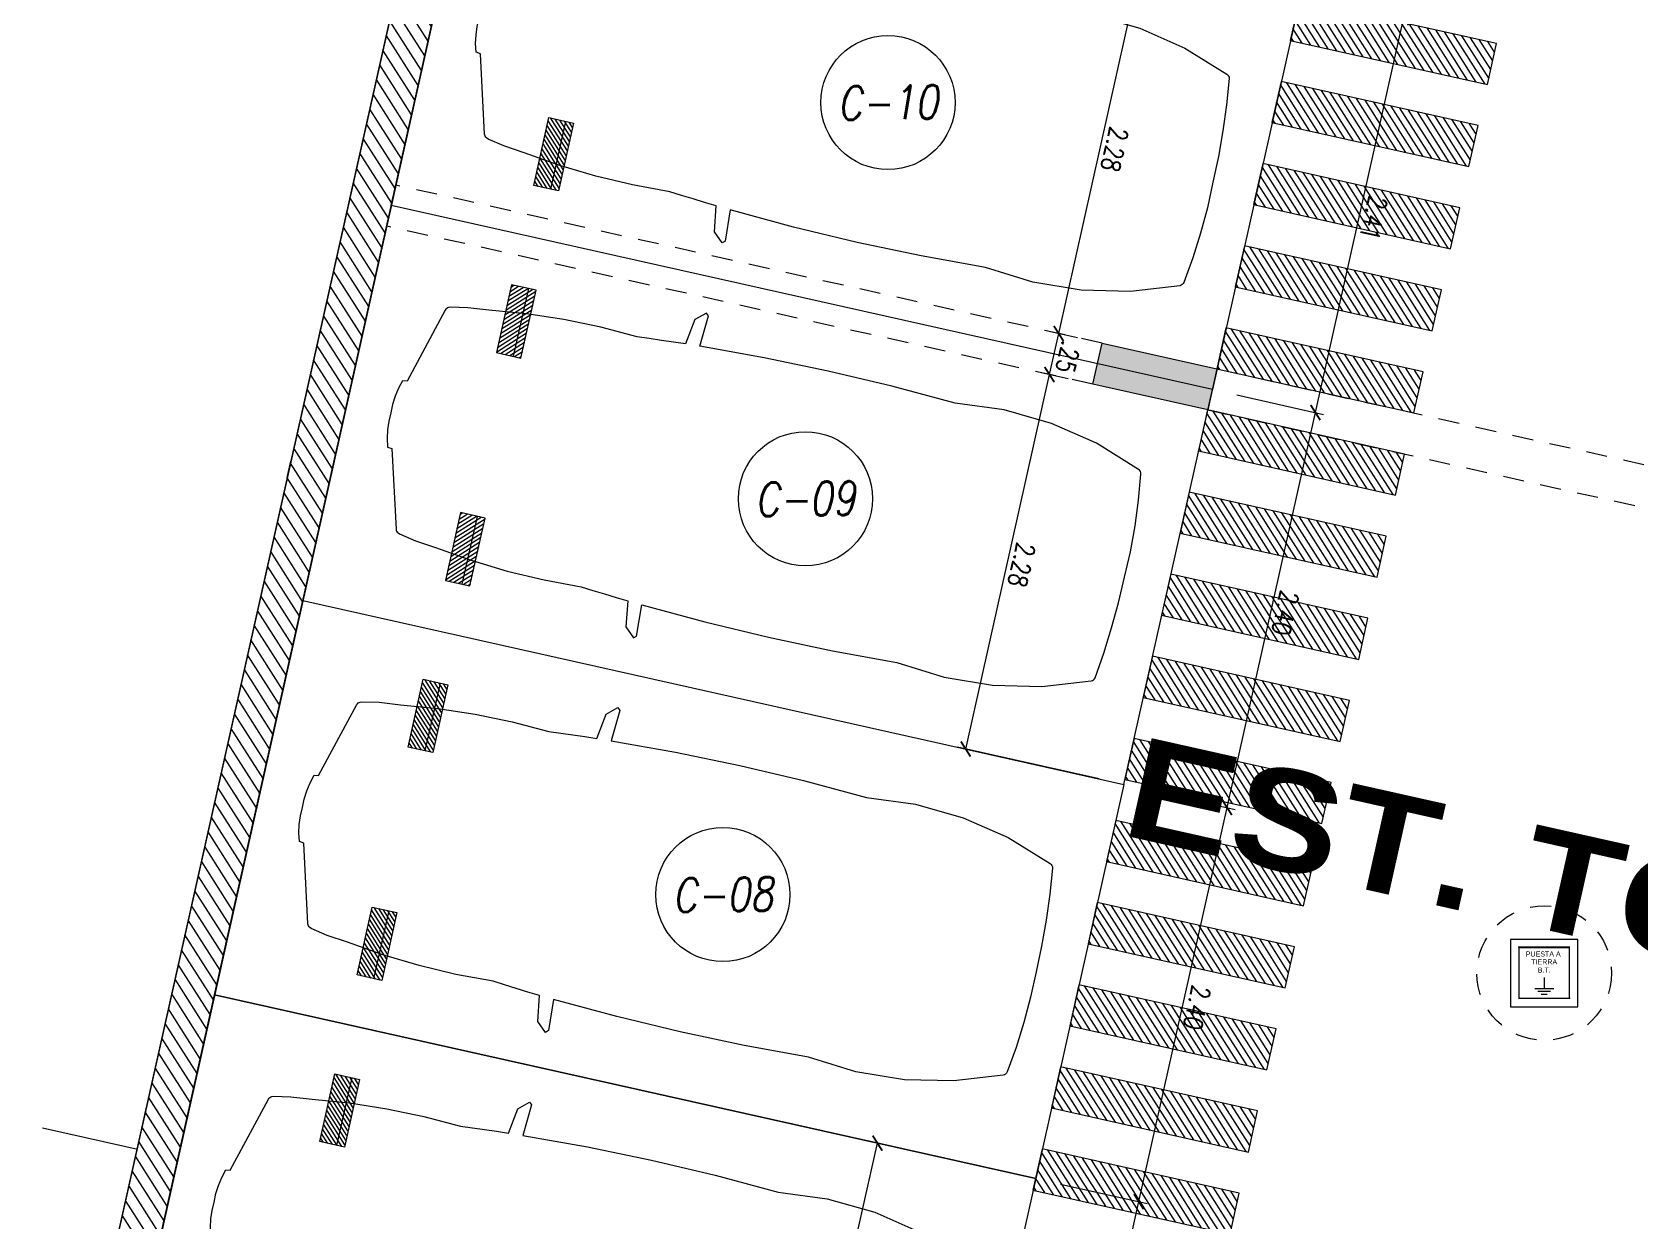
# Model space of a CAD drawing. Header units: millimetres. Extents: x 2471 to 2909, y 1327 to 1568.
# Drawn here: x 2585.15 to 2594.7, y 1418.91 to 1425.98 of the extents above; entities that cross this region are included whole.
import ezdxf
from ezdxf.enums import TextEntityAlignment as Align
from ezdxf.xclip import XClip

# ---------------------------------------------------------------- set-up
doc = ezdxf.new("R2010")
doc.units = ezdxf.units.MM
doc.header["$XCLIPFRAME"] = 2
doc.set_wipeout_variables(frame=1)
for name, pattern in [('ACAD_ISO07W100', [3, 0, -3]), ('HIDDEN', [0.375, 0.25, -0.125]), ('HIDDEN2', [0.1875, 0.125, -0.0625]), ('PHANTOM', [2.5, 1.25, -0.25, 0.25, -0.25, 0.25, -0.25])]:
    doc.linetypes.add(name, pattern=pattern)
doc.layers.get('0').update_dxf_attribs({"color": 251, "lineweight": 9})
doc.layers.get('DEFPOINTS').update_dxf_attribs({"color": 251, "lineweight": 9})
for name, color, linetype, lineweight in [('000 SOS 911 TEXTOS ACI', 7, 'Continuous', 9), ('000 SOS 911 TUBERIA ACI', 3, 'Continuous', 9), ('A-EJES', 251, 'PHANTOM', 13), ('A-EST PLACAS', 251, 'Continuous', 13), ('A-ESTRUCTURA-HATCH', 251, 'Continuous', 13), ('A-ESTRUCTURA-MUROS', 251, 'Continuous', 13), ('A-ESTRUCTURA-VIGAS', 251, 'HIDDEN2', 13), ('A-MOBILIARIO', 251, 'Continuous', 13), ('A-MUROS', 251, 'Continuous', 13), ('A_30_TableroElect', 251, 'Continuous', 13), ('A_50_TextoIndicaciones', 251, 'Continuous', 13), ('A_50_TextoSubtitulos', 251, 'Continuous', 13), ('A_50_TextoTitulos', 251, 'Continuous', 13), ('CIRCULACION PEATONAL', 251, 'Continuous', 13), ('Cotas', 251, 'Continuous', 13)]:
    doc.layers.add(name, color=color, linetype=linetype, lineweight=lineweight)
doc.styles.add('ARIAL', font='arial.ttf')
doc.styles.add('R140-200', font='ariblk.ttf', dxfattribs={"height": 0.5})
doc.styles.add('R80-200', font='romans.shx', dxfattribs={"width": 0.8, "oblique": 10, "height": 0.2})
doc.styles.add('ROMANS', font='romans.shx', dxfattribs={"width": 0.8})
doc.dimstyles.new('COTA-75-I', dxfattribs={"dimtxt": 0.11, "dimasz": 0.075, "dimexe": 0.05, "dimexo": 0.15, "dimgap": 0.03, "dimtad": 1, "dimzin": 4, "dimdsep": 46, "dimtxsty": 'ROMANS', "dimblk": 'ARCHTICK', "dimcen": 0.09, "dimclrd": 7, "dimclre": 7, "dimclrt": 2, "dimadec": 0, "dimazin": 0, "dimtfac": 1.2, "dimtix": 1, "dimtmove": 2, "dimatfit": 3, "dimfxl": 0.05, "dimtolj": 1, "dimtzin": 4, "dimarcsym": 0})
pattern_1 = [(135, (197.28794, 7.665617), (-0.0141421356, -0.0141421356), [])]
pattern_2 = [(135, (197.29044, 7.665617), (-0.0141421356, -0.0141421356), [])]

# ---------------------------------------------------------------- blocks, each defined once
blk = doc.blocks.new('A$C64a6e5d1')
at = {"layer": 'A-EJES', "ltscale": 0.5}
for p, q in [((11.6418, 49.2201, 0), (5.0309, 19.6867)), ((45.3179, 33.4841), (5.0151, 42.5055, 0))]:
    blk.add_line(p, q, dxfattribs=at)
blk = doc.blocks.new('EST P2')
at = {"layer": 'A-ESTRUCTURA-HATCH'}
h = blk.add_hatch(dxfattribs=at)
h.set_pattern_fill('ANSI31', color=256, scale=0.02)
h.set_pattern_definition([(45, (-226392.07709, -8188163.05961), (-0.04490128060535, 0.04490128060535), [])])
h.paths.add_polyline_path([(-3.61, 5.05), (-3.61, 4.85), (-44.785, 4.85), (-44.785, -0.15), (-46.99, -0.15), (-46.99, -11.15), (-3.61, -11.1501), (-3.61, -11.4001), (-47.24, -11.4), (-47.24, 0.15), (-45.035, 0.15), (-45.035, 5.0497)])
h.paths.add_polyline_path([(5.8757, 4.85), (5.8757, 5.05), (35.53, 5.05), (35.53, 4.85)])
h.paths.add_polyline_path([(35.58, -11.1501), (71.88, -11.1501), (71.88, -11.4001), (35.58, -11.4)])
h.paths.add_polyline_path([(-3.56, -11.15), (35.53, -11.15), (35.53, -11.4001), (-3.56, -11.4001)])
edge = h.paths.add_edge_path()
edge.add_arc((63.3007, -0.15), 9.7, 360, 540)
edge.add_line((53.6007, -0.15), (53.8007, -0.15))
edge.add_arc((63.3007, -0.15), 9.5, 0, 180, ccw=False)
edge.add_line((72.8007, -0.15), (73.0007, -0.15))
h.paths.add_polyline_path([(47.915, 5.05), (35.58, 5.05), (35.58, 4.85), (47.915, 4.85)])
edge = h.paths.add_edge_path()
edge.add_arc((63.3007, -0.15), 3.3, 0.00108, 49.99451)
edge.add_line((65.4221, 2.3777), (65.4222, -0.15))
edge.add_line((65.4222, -0.15), (65.2722, -0.15))
edge.add_line((65.2722, -0.15), (65.2721, 2.4964))
edge.add_arc((63.3007, -0.15), 3.3, 53.31547, 179.99992)
edge.add_line((60.0007, -0.15), (59.8007, -0.15))
edge.add_arc((63.3007, -0.15), 3.5, 0.00102, 179.99993, ccw=False)
edge.add_line((66.8007, -0.1499), (66.6007, -0.1499))
edge.add_line((66.6007, -0.1499), (66.6007, -0.1499))
h.paths.add_polyline_path([(51.865, 4.85), (53.3757, 4.85), (53.3757, 5.05), (51.865, 5.05)])
h = blk.add_hatch(color=256, dxfattribs=at)
h.dxf.hatch_style = 1
h.paths.add_polyline_path([(1.925, -0.1506), (-0.175, -0.1506), (-0.175, 4.85), (-3.56, 4.85), (-3.56, 5.05), (3.7748, 5.05), (3.7748, 3.1999), (3.6248, 3.1999), (3.6248, 4.85), (-0.0249, 4.85), (-0.0249, 2.2), (3.7748, 2.2), (3.7748, 2.0501), (-0.0249, 2.05), (-0.0249, 0), (1.925, -0.0004)])
h.paths.add_polyline_path([(51.865, 5.05), (47.915, 5.05), (47.915, -0.15), (50.25, -0.15), (50.25, 0), (48.065, 0), (48.065, 2.05), (50.015, 2.05), (50.015, 2.2), (48.065, 2.2), (48.065, 4.85), (51.715, 4.85), (51.715, 1.9), (51.865, 1.9)])
h.paths.add_polyline_path([(71.63, -6.15), (71.88, -6.15), (71.88, -6.85), (71.63, -6.85)])
h.paths.add_polyline_path([(64.42, -6.15), (64.67, -6.15), (64.67, -6.85), (64.42, -6.85)])
h.paths.add_polyline_path([(57.21, -6.15), (57.46, -6.15), (57.46, -6.85), (57.21, -6.85)])
h.paths.add_polyline_path([(50, -6.15), (50.25, -6.15), (50.25, -6.85), (50, -6.85)])
h.paths.add_polyline_path([(42.79, -6.15), (43.04, -6.15), (43.04, -6.85), (42.79, -6.85)])
h.paths.add_polyline_path([(42.79, 0.55), (43.04, 0.55), (43.04, -0.15), (42.79, -0.15)])
h.paths.add_polyline_path([(35.58, -6.15), (35.83, -6.15), (35.83, -6.85), (35.58, -6.85)])
h.paths.add_polyline_path([(35.58, 0.55), (35.83, 0.55), (35.83, -0.15), (35.58, -0.15)])
h.paths.add_polyline_path([(35.28, -6.15), (35.53, -6.15), (35.53, -6.85), (35.28, -6.85)])
h.paths.add_polyline_path([(35.28, 0.55), (35.53, 0.55), (35.53, -0.15), (35.28, -0.15)])
h.paths.add_polyline_path([(30.28, -6.15), (30.53, -6.15), (30.53, -6.85), (30.28, -6.85)])
h.paths.add_polyline_path([(30.28, 0.55), (30.53, 0.55), (30.53, -0.15), (30.28, -0.15)])
h.paths.add_polyline_path([(23.07, -6.15), (23.32, -6.15), (23.32, -6.85), (23.07, -6.85)])
h.paths.add_polyline_path([(23.07, 0.55), (23.32, 0.55), (23.32, -0.15), (23.07, -0.15)])
h.paths.add_polyline_path([(18.07, -6.15), (18.32, -6.15), (18.32, -6.85), (18.07, -6.85)])
h.paths.add_polyline_path([(18.07, 0.55), (18.32, 0.55), (18.32, -0.15), (18.07, -0.15)])
h.paths.add_polyline_path([(10.86, -6.15), (11.11, -6.15), (11.11, -6.85), (10.86, -6.85)])
h.paths.add_polyline_path([(10.86, 0.55), (11.11, 0.55), (11.11, -0.15), (10.86, -0.15)])
h.paths.add_polyline_path([(3.65, -6.15), (3.9, -6.15), (3.9, -6.85), (3.65, -6.85)])
h.paths.add_polyline_path([(3.6264, 0.55), (3.9, 0.55), (3.9, -0.15), (3.6264, -0.15)])
h.paths.add_polyline_path([(-3.56, -6.15), (-3.31, -6.15), (-3.31, -6.85), (-3.56, -6.85)])
h.paths.add_polyline_path([(-3.56, 0.55), (-3.31, 0.55), (-3.31, -0.15), (-3.56, -0.15)])
h.paths.add_polyline_path([(-3.86, -6.15), (-3.61, -6.15), (-3.61, -6.85), (-3.86, -6.85)])
h.paths.add_polyline_path([(-3.86, 0.55), (-3.61, 0.55), (-3.61, -0.15), (-3.86, -0.15)])
h.paths.add_polyline_path([(-11.07, -6.15), (-10.82, -6.15), (-10.82, -6.85), (-11.07, -6.85)])
h.paths.add_polyline_path([(-11.07, 0.55), (-10.82, 0.55), (-10.82, -0.15), (-11.07, -0.15)])
h.paths.add_polyline_path([(-18.28, -6.15), (-18.03, -6.15), (-18.03, -6.85), (-18.28, -6.85)])
h.paths.add_polyline_path([(-18.28, 0.55), (-18.03, 0.55), (-18.03, -0.15), (-18.28, -0.15)])
h.paths.add_polyline_path([(-25.49, -6.15), (-25.24, -6.15), (-25.24, -6.85), (-25.49, -6.85)])
h.paths.add_polyline_path([(-25.49, 0.55), (-25.24, 0.55), (-25.24, -0.15), (-25.49, -0.15)])
h.paths.add_polyline_path([(-32.7, -6.15), (-32.45, -6.15), (-32.45, -6.85), (-32.7, -6.85)])
h.paths.add_polyline_path([(-32.7, 0.55), (-32.45, 0.55), (-32.45, -0.15), (-32.7, -0.15)])
h.paths.add_polyline_path([(-39.91, -6.15), (-39.66, -6.15), (-39.66, -6.85), (-39.91, -6.85)])
h.paths.add_polyline_path([(-39.91, 0.55), (-39.66, 0.55), (-39.66, -0.15), (-39.91, -0.15)])
at = {"layer": 'A-EST PLACAS'}
blk.add_lwpolyline([(50, -6.15), (50.25, -6.15), (50.25, -6.85), (50, -6.85)], close=True, dxfattribs=at)
at = {"layer": 'A-ESTRUCTURA-MUROS'}
blk.add_lwpolyline([(73.0007, -0.15, 1), (53.6007, -0.15), (53.8007, -0.15, -1), (72.8007, -0.15)], format="xyb", close=True, dxfattribs=at)
blk.add_lwpolyline([(35.58, -11.1501), (71.88, -11.1501), (71.88, -11.4001), (35.58, -11.4)], close=True, dxfattribs=at)
at = {"layer": 'A-ESTRUCTURA-VIGAS'}
for points in [[(50, -6.15), (50, -0.15)], [(50.25, -6.15), (50.25, -0.15)], [(50, -6.85), (50, -11.15)], [(50.25, -6.85), (50.25, -11.15)]]:
    blk.add_lwpolyline(points, dxfattribs=at)
blk = doc.blocks.new('*U835')
at = {"layer": 'CIRCULACION PEATONAL'}
h = blk.add_hatch(dxfattribs=at)
h.set_pattern_fill('ANSI31', color=256, scale=0.3)
h.set_pattern_definition([(45, (15.250368, 0), (-0.0265165, 0.0265165), [])])
h.paths.add_polyline_path([(15.5474, 0.2275), (15.2974, 0.2275), (15.2974, -0.9725), (15.5474, -0.9725)])
h = blk.add_hatch(dxfattribs=at)
h.set_pattern_fill('ANSI31', color=256, scale=0.3)
h.set_pattern_definition([(45, (15.750368, 0), (-0.0265165, 0.0265165), [])])
h.paths.add_polyline_path([(16.0474, 0.2275), (15.7974, 0.2275), (15.7974, -0.9725), (16.0474, -0.9725)])
h = blk.add_hatch(dxfattribs=at)
h.set_pattern_fill('ANSI31', color=256, scale=0.3)
h.set_pattern_definition([(45, (16.250368, 0), (-0.0265165, 0.0265165), [])])
h.paths.add_polyline_path([(16.5474, 0.2275), (16.2974, 0.2275), (16.2974, -0.9725), (16.5474, -0.9725)])
h = blk.add_hatch(dxfattribs=at)
h.set_pattern_fill('ANSI31', color=256, scale=0.3)
h.set_pattern_definition([(45, (16.750368, 0), (-0.0265165, 0.0265165), [])])
h.paths.add_polyline_path([(17.0474, 0.2275), (16.7974, 0.2275), (16.7974, -0.9725), (17.0474, -0.9725)])
h = blk.add_hatch(dxfattribs=at)
h.set_pattern_fill('ANSI31', color=256, scale=0.3)
h.set_pattern_definition([(45, (17.250368, 0), (-0.0265165, 0.0265165), [])])
h.paths.add_polyline_path([(17.5474, 0.2275), (17.2974, 0.2275), (17.2974, -0.9725), (17.5474, -0.9725)])
h = blk.add_hatch(dxfattribs=at)
h.set_pattern_fill('ANSI31', color=256, scale=0.3)
h.set_pattern_definition([(45, (17.750368, 0), (-0.0265165, 0.0265165), [])])
h.paths.add_polyline_path([(18.0474, 0.2275), (17.7974, 0.2275), (17.7974, -0.9725), (18.0474, -0.9725)])
h = blk.add_hatch(dxfattribs=at)
h.set_pattern_fill('ANSI31', color=256, scale=0.3)
h.set_pattern_definition([(45, (18.250368, 0), (-0.0265165, 0.0265165), [])])
h.paths.add_polyline_path([(18.5474, 0.2275), (18.2974, 0.2275), (18.2974, -0.9725), (18.5474, -0.9725)])
h = blk.add_hatch(dxfattribs=at)
h.set_pattern_fill('ANSI31', color=256, scale=0.3)
h.set_pattern_definition([(45, (18.750368, 0), (-0.0265165, 0.0265165), [])])
h.paths.add_polyline_path([(19.0474, 0.2275), (18.7974, 0.2275), (18.7974, -0.9725), (19.0474, -0.9725)])
h = blk.add_hatch(dxfattribs=at)
h.set_pattern_fill('ANSI31', color=256, scale=0.3)
h.set_pattern_definition([(45, (19.250368, 0), (-0.0265165, 0.0265165), [])])
h.paths.add_polyline_path([(19.5474, 0.2275), (19.2974, 0.2275), (19.2974, -0.9725), (19.5474, -0.9725)])
h = blk.add_hatch(dxfattribs=at)
h.set_pattern_fill('ANSI31', color=256, scale=0.3)
h.set_pattern_definition([(45, (19.750368, 0), (-0.0265165, 0.0265165), [])])
h.paths.add_polyline_path([(20.0474, 0.2275), (19.7974, 0.2275), (19.7974, -0.9725), (20.0474, -0.9725)])
h = blk.add_hatch(dxfattribs=at)
h.set_pattern_fill('ANSI31', color=256, scale=0.3)
h.set_pattern_definition([(45, (20.250368, 0), (-0.0265165, 0.0265165), [])])
h.paths.add_polyline_path([(20.5474, 0.2275), (20.2974, 0.2275), (20.2974, -0.9725), (20.5474, -0.9725)])
h = blk.add_hatch(dxfattribs=at)
h.set_pattern_fill('ANSI31', color=256, scale=0.3)
h.set_pattern_definition([(45, (20.750368, 0), (-0.0265165, 0.0265165), [])])
h.paths.add_polyline_path([(21.0474, 0.2275), (20.7974, 0.2275), (20.7974, -0.9725), (21.0474, -0.9725)])
h = blk.add_hatch(dxfattribs=at)
h.set_pattern_fill('ANSI31', color=256, scale=0.3)
h.set_pattern_definition([(45, (21.250368, 0), (-0.0265165, 0.0265165), [])])
h.paths.add_polyline_path([(21.5474, 0.2275), (21.2974, 0.2275), (21.2974, -0.9725), (21.5474, -0.9725)])
h = blk.add_hatch(dxfattribs=at)
h.set_pattern_fill('ANSI31', color=256, scale=0.3)
h.set_pattern_definition([(45, (21.750368, 0), (-0.0265165, 0.0265165), [])])
h.paths.add_polyline_path([(22.0474, 0.2275), (21.7974, 0.2275), (21.7974, -0.9725), (22.0474, -0.9725)])
h = blk.add_hatch(dxfattribs=at)
h.set_pattern_fill('ANSI31', color=256, scale=0.3)
h.set_pattern_definition([(45, (22.250368, 0), (-0.0265165, 0.0265165), [])])
h.paths.add_polyline_path([(22.5474, 0.2275), (22.2974, 0.2275), (22.2974, -0.9725), (22.5474, -0.9725)])
for points in [[(15.2974, -0.9725), (15.5474, -0.9725), (15.5474, 0.2275), (15.2974, 0.2275)], [(15.7974, -0.9725), (16.0474, -0.9725), (16.0474, 0.2275), (15.7974, 0.2275)], [(16.2974, -0.9725), (16.5474, -0.9725), (16.5474, 0.2275), (16.2974, 0.2275)], [(16.7974, -0.9725), (17.0474, -0.9725), (17.0474, 0.2275), (16.7974, 0.2275)], [(17.2974, -0.9725), (17.5474, -0.9725), (17.5474, 0.2275), (17.2974, 0.2275)], [(17.7974, -0.9725), (18.0474, -0.9725), (18.0474, 0.2275), (17.7974, 0.2275)], [(18.2974, -0.9725), (18.5474, -0.9725), (18.5474, 0.2275), (18.2974, 0.2275)], [(18.7974, -0.9725), (19.0474, -0.9725), (19.0474, 0.2275), (18.7974, 0.2275)], [(19.2974, -0.9725), (19.5474, -0.9725), (19.5474, 0.2275), (19.2974, 0.2275)], [(19.7974, -0.9725), (20.0474, -0.9725), (20.0474, 0.2275), (19.7974, 0.2275)], [(20.2974, -0.9725), (20.5474, -0.9725), (20.5474, 0.2275), (20.2974, 0.2275)], [(20.7974, -0.9725), (21.0474, -0.9725), (21.0474, 0.2275), (20.7974, 0.2275)], [(21.2974, -0.9725), (21.5474, -0.9725), (21.5474, 0.2275), (21.2974, 0.2275)], [(21.7974, -0.9725), (22.0474, -0.9725), (22.0474, 0.2275), (21.7974, 0.2275)], [(22.2974, -0.9725), (22.5474, -0.9725), (22.5474, 0.2275), (22.2974, 0.2275)]]:
    blk.add_lwpolyline(points, close=True, dxfattribs=at)
blk = doc.blocks.new('*U846')
at = {"ltscale": 0.5}
h = blk.add_hatch(dxfattribs=at)
h.set_pattern_fill('_USER', color=41, scale=0.02, angle=135, style=0, pattern_type=0)
h.set_pattern_definition(pattern_1)
h.paths.add_polyline_path([(0.3, 4.05), (0.7126, 4.05), (0.7126, 4.2), (0.3, 4.2)])
edge = h.paths.add_edge_path(flags=17)
edge.add_line((0.3, 4.0969), (0.7126, 4.0969))
h = blk.add_hatch(dxfattribs=at)
h.set_pattern_fill('_USER', color=41, scale=0.02, angle=135, style=0, pattern_type=0)
h.set_pattern_definition(pattern_1)
h.paths.add_polyline_path([(2.1, 4.05), (1.6874, 4.05), (1.6874, 4.2), (2.1, 4.2)])
edge = h.paths.add_edge_path(flags=17)
edge.add_line((2.1, 4.0969), (1.6874, 4.0969))
at = {"color": 7, "ltscale": 0.5}
for p, q in [((0.3, 4.0969), (0.7126, 4.0969)), ((2.1, 4.0969), (1.6874, 4.0969))]:
    blk.add_line(p, q, dxfattribs=at)
at = {"ltscale": 0.5}
blk.add_lwpolyline([(0, 0), (2.4, 0), (2.4, 5), (0, 5)], close=True, dxfattribs=at)
at = {"color": 7, "ltscale": 0.5}
blk.add_lwpolyline([(1.9875, 3.0285), (2.1748, 3.018), (2.1887, 3.0332), (2.1356, 3.0921), (1.9822, 3.1148, 0.005253), (1.9606, 3.403, 0.053235), (1.9229, 4.2984), (1.91, 4.4239), (1.8907, 4.5254), (1.8862, 4.535, 0.218656), (1.8671, 4.5512), (1.4058, 4.6804), (1.4021, 4.7076, 0.091554), (1.2, 4.7343, 0.09162), (0.9979, 4.7088), (0.9942, 4.6816), (0.5329, 4.5524, 0.218656), (0.5138, 4.5362), (0.5093, 4.5266), (0.49, 4.4251), (0.4771, 4.2996, 0.053235), (0.4394, 3.4042, 0.005253), (0.4178, 3.1159), (0.2644, 3.0933), (0.2113, 3.0344), (0.2252, 3.0191), (0.4125, 3.0297, 0.028265), (0.41, 1.4757, 0.139924), (0.5546, 0.3249, 0.272148), (0.5785, 0.3061, 0.035353), (1.2, 0.2657, 0.045639), (1.8192, 0.3049, 0.272148), (1.8431, 0.3237, 0.139889), (1.99, 1.4745, 0.028265)], format="xyb", close=True, dxfattribs=at)
for points in [[(0.3, 4.2), (0.3, 4.05), (0.7126, 4.05), (0.7126, 4.2)], [(1.6874, 4.2), (1.6874, 4.05), (2.1, 4.05), (2.1, 4.2)]]:
    blk.add_lwpolyline(points, close=True, dxfattribs=at)
blk = doc.blocks.new('*U847')
at = {"ltscale": 0.5}
h = blk.add_hatch(dxfattribs=at)
h.set_pattern_fill('_USER', color=41, scale=0.02, angle=135, style=0, pattern_type=0)
h.set_pattern_definition(pattern_2)
h.paths.add_polyline_path([(0.3025, 4.05), (0.7151, 4.05), (0.7151, 4.2), (0.3025, 4.2)])
edge = h.paths.add_edge_path(flags=17)
edge.add_line((0.3025, 4.0969), (0.7151, 4.0969))
h = blk.add_hatch(dxfattribs=at)
h.set_pattern_fill('_USER', color=41, scale=0.02, angle=135, style=0, pattern_type=0)
h.set_pattern_definition(pattern_2)
h.paths.add_polyline_path([(2.1025, 4.05), (1.6899, 4.05), (1.6899, 4.2), (2.1025, 4.2)])
edge = h.paths.add_edge_path(flags=17)
edge.add_line((2.1025, 4.0969), (1.6899, 4.0969))
at = {"color": 7, "ltscale": 0.5}
for p, q in [((0.3025, 4.0969), (0.7151, 4.0969)), ((2.1025, 4.0969), (1.6899, 4.0969))]:
    blk.add_line(p, q, dxfattribs=at)
at = {"ltscale": 0.5}
blk.add_lwpolyline([(0, 0), (2.405, 0), (2.405, 5), (0, 5)], close=True, dxfattribs=at)
at = {"color": 7, "ltscale": 0.5}
blk.add_lwpolyline([(1.99, 3.0285), (2.1773, 3.018), (2.1912, 3.0332), (2.1381, 3.0921), (1.9847, 3.1148, 0.005253), (1.9631, 3.403, 0.053235), (1.9254, 4.2984), (1.9125, 4.4239), (1.8932, 4.5254), (1.8887, 4.535, 0.218656), (1.8696, 4.5512), (1.4083, 4.6804), (1.4046, 4.7076, 0.091554), (1.2025, 4.7343, 0.09162), (1.0004, 4.7088), (0.9967, 4.6816), (0.5354, 4.5524, 0.218656), (0.5163, 4.5362), (0.5118, 4.5266), (0.4925, 4.4251), (0.4796, 4.2996, 0.053235), (0.4419, 3.4042, 0.005253), (0.4203, 3.1159), (0.2669, 3.0933), (0.2138, 3.0344), (0.2277, 3.0191), (0.415, 3.0297, 0.028265), (0.4125, 1.4757, 0.139924), (0.5571, 0.3249, 0.272148), (0.581, 0.3061, 0.035353), (1.2025, 0.2657, 0.045639), (1.8217, 0.3049, 0.272148), (1.8456, 0.3237, 0.139889), (1.9925, 1.4745, 0.028265)], format="xyb", close=True, dxfattribs=at)
for points in [[(0.3025, 4.2), (0.3025, 4.05), (0.7151, 4.05), (0.7151, 4.2)], [(1.6899, 4.2), (1.6899, 4.05), (2.1025, 4.05), (2.1025, 4.2)]]:
    blk.add_lwpolyline(points, close=True, dxfattribs=at)
blk = doc.blocks.new('_ArchTick')
at = {"color": 0, "linetype": 'ByBlock', "const_width": 0.15}
blk.add_lwpolyline([(-0.5, -0.5), (0.5, 0.5)], dxfattribs=at)
blk = doc.blocks.new('*D562')
at = {"layer": 'Cotas', "color": 7, "lineweight": -2, "transparency": 16777216}
for p, q in [((82.0159, 7.6317), (82.0159, 8.1594)), ((84.4209, 7.6317), (84.4209, 8.1594)), ((84.4209, 8.1094), (82.0159, 8.1094))]:
    blk.add_line(p, q, dxfattribs=at)
at = {"layer": 'DEFPOINTS', "color": 0, "transparency": 16777216}
for p in [(82.0159, 8.1094), (82.0159, 7.4817), (84.4209, 7.4817)]:
    blk.add_point(p, dxfattribs=at)
at = {"layer": 'Cotas', "color": 7, "lineweight": -2, "transparency": 16777216, "xscale": 0.075, "yscale": 0.075, "zscale": 0.075, "rotation": 180}
blk.add_blockref('_ArchTick', (82.0159, 8.1094), dxfattribs=at)
at = {"layer": 'Cotas', "color": 7, "lineweight": -2, "transparency": 16777216, "xscale": 0.075, "yscale": 0.075, "zscale": 0.075}
blk.add_blockref('_ArchTick', (84.4209, 8.1094), dxfattribs=at)
at = {"layer": 'Cotas', "color": 2, "transparency": 16777216, "insert": (83.2184, 8.1944), "char_height": 0.11, "attachment_point": 5, "style": 'ROMANS'}
blk.add_mtext('\\A1;2.40', dxfattribs=at)
blk = doc.blocks.new('*D563')
at = {"layer": 'Cotas', "color": 7, "lineweight": -2, "transparency": 16777216}
for p, q in [((79.6159, 7.6317), (79.6159, 8.1594)), ((82.0159, 7.6317), (82.0159, 8.1594)), ((82.0159, 8.1094), (79.6159, 8.1094))]:
    blk.add_line(p, q, dxfattribs=at)
at = {"layer": 'DEFPOINTS', "color": 0, "transparency": 16777216}
for p in [(79.6159, 8.1094), (79.6159, 7.4817), (82.0159, 7.4817)]:
    blk.add_point(p, dxfattribs=at)
at = {"layer": 'Cotas', "color": 7, "lineweight": -2, "transparency": 16777216, "xscale": 0.075, "yscale": 0.075, "zscale": 0.075, "rotation": 180}
blk.add_blockref('_ArchTick', (79.6159, 8.1094), dxfattribs=at)
at = {"layer": 'Cotas', "color": 7, "lineweight": -2, "transparency": 16777216, "xscale": 0.075, "yscale": 0.075, "zscale": 0.075}
blk.add_blockref('_ArchTick', (82.0159, 8.1094), dxfattribs=at)
at = {"layer": 'Cotas', "color": 2, "transparency": 16777216, "insert": (80.8159, 8.1944), "char_height": 0.11, "attachment_point": 5, "style": 'ROMANS'}
blk.add_mtext('\\A1;2.40', dxfattribs=at)
blk = doc.blocks.new('*D564')
at = {"layer": 'Cotas', "color": 7, "lineweight": -2, "transparency": 16777216}
for p, q in [((77.2109, 7.6317), (77.2109, 8.1594)), ((79.6159, 7.6317), (79.6159, 8.1594)), ((79.6159, 8.1094), (77.2109, 8.1094))]:
    blk.add_line(p, q, dxfattribs=at)
at = {"layer": 'DEFPOINTS', "color": 0, "transparency": 16777216}
for p in [(77.2109, 8.1094), (77.2109, 7.4817), (79.6159, 7.4817)]:
    blk.add_point(p, dxfattribs=at)
at = {"layer": 'Cotas', "color": 7, "lineweight": -2, "transparency": 16777216, "xscale": 0.075, "yscale": 0.075, "zscale": 0.075, "rotation": 180}
blk.add_blockref('_ArchTick', (77.2109, 8.1094), dxfattribs=at)
at = {"layer": 'Cotas', "color": 7, "lineweight": -2, "transparency": 16777216, "xscale": 0.075, "yscale": 0.075, "zscale": 0.075}
blk.add_blockref('_ArchTick', (79.6159, 8.1094), dxfattribs=at)
at = {"layer": 'Cotas', "color": 2, "transparency": 16777216, "insert": (78.4134, 8.1944), "char_height": 0.11, "attachment_point": 5, "style": 'ROMANS'}
blk.add_mtext('\\A1;2.40', dxfattribs=at)
blk = doc.blocks.new('*D565')
at = {"layer": 'Cotas', "color": 7, "lineweight": -2, "transparency": 16777216}
for p, q in [((74.8059, 7.6317), (74.8059, 8.1594)), ((77.2109, 7.6317), (77.2109, 8.1594)), ((77.2109, 8.1094), (74.8059, 8.1094))]:
    blk.add_line(p, q, dxfattribs=at)
at = {"layer": 'DEFPOINTS', "color": 0, "transparency": 16777216}
for p in [(74.8059, 8.1094), (74.8059, 7.4817), (77.2109, 7.4817)]:
    blk.add_point(p, dxfattribs=at)
at = {"layer": 'Cotas', "color": 7, "lineweight": -2, "transparency": 16777216, "xscale": 0.075, "yscale": 0.075, "zscale": 0.075, "rotation": 180}
blk.add_blockref('_ArchTick', (74.8059, 8.1094), dxfattribs=at)
at = {"layer": 'Cotas', "color": 7, "lineweight": -2, "transparency": 16777216, "xscale": 0.075, "yscale": 0.075, "zscale": 0.075}
blk.add_blockref('_ArchTick', (77.2109, 8.1094), dxfattribs=at)
at = {"layer": 'Cotas', "color": 2, "transparency": 16777216, "insert": (76.0084, 8.1944), "char_height": 0.11, "attachment_point": 5, "style": 'ROMANS'}
blk.add_mtext('\\A1;2.41', dxfattribs=at)
blk = doc.blocks.new('*D623')
at = {"layer": 'Cotas', "color": 7, "lineweight": -2, "transparency": 16777216}
for p, q in [((82.0159, 7.3317), (82.0159, 6.4679)), ((84.2959, 6.6317), (84.2959, 6.4679)), ((84.2959, 6.5179), (82.0159, 6.5179))]:
    blk.add_line(p, q, dxfattribs=at)
at = {"layer": 'DEFPOINTS', "color": 0, "transparency": 16777216}
for p in [(82.0159, 7.4817), (84.2959, 6.7817), (82.0159, 6.5179)]:
    blk.add_point(p, dxfattribs=at)
at = {"layer": 'Cotas', "color": 7, "lineweight": -2, "transparency": 16777216, "xscale": 0.075, "yscale": 0.075, "zscale": 0.075, "rotation": 180}
blk.add_blockref('_ArchTick', (82.0159, 6.5179), dxfattribs=at)
at = {"layer": 'Cotas', "color": 7, "lineweight": -2, "transparency": 16777216, "xscale": 0.075, "yscale": 0.075, "zscale": 0.075}
blk.add_blockref('_ArchTick', (84.2959, 6.5179), dxfattribs=at)
at = {"layer": 'Cotas', "color": 2, "transparency": 16777216, "insert": (83.1559, 6.6029), "char_height": 0.11, "attachment_point": 5, "style": 'ROMANS'}
blk.add_mtext('\\A1;2.28', dxfattribs=at)
blk = doc.blocks.new('*D624')
at = {"layer": 'Cotas', "color": 7, "lineweight": -2, "transparency": 16777216}
for p, q in [((79.6159, 7.3317), (79.6159, 6.4679)), ((77.3359, 6.6317), (77.3359, 6.4679)), ((79.6159, 6.5179), (77.3359, 6.5179))]:
    blk.add_line(p, q, dxfattribs=at)
at = {"layer": 'DEFPOINTS', "color": 0, "transparency": 16777216}
for p in [(79.6159, 7.4817), (77.3359, 6.7817), (77.3359, 6.5179)]:
    blk.add_point(p, dxfattribs=at)
at = {"layer": 'Cotas', "color": 7, "lineweight": -2, "transparency": 16777216, "xscale": 0.075, "yscale": 0.075, "zscale": 0.075, "rotation": 180}
blk.add_blockref('_ArchTick', (77.3359, 6.5179), dxfattribs=at)
at = {"layer": 'Cotas', "color": 7, "lineweight": -2, "transparency": 16777216, "xscale": 0.075, "yscale": 0.075, "zscale": 0.075}
blk.add_blockref('_ArchTick', (79.6159, 6.5179), dxfattribs=at)
at = {"layer": 'Cotas', "color": 2, "transparency": 16777216, "insert": (78.4759, 6.6029), "char_height": 0.11, "attachment_point": 5, "style": 'ROMANS'}
blk.add_mtext('\\A1;2.28', dxfattribs=at)
blk = doc.blocks.new('*D625')
at = {"layer": 'Cotas', "color": 7, "lineweight": -2, "transparency": 16777216}
for p, q in [((77.0859, 6.6317), (77.0859, 6.4679)), ((77.3359, 6.6317), (77.3359, 6.4679)), ((77.3359, 6.5179), (77.0859, 6.5179))]:
    blk.add_line(p, q, dxfattribs=at)
at = {"layer": 'DEFPOINTS', "color": 0, "transparency": 16777216}
for p in [(77.0859, 6.7817), (77.3359, 6.7817), (77.0859, 6.5179)]:
    blk.add_point(p, dxfattribs=at)
at = {"layer": 'Cotas', "color": 7, "lineweight": -2, "transparency": 16777216, "xscale": 0.075, "yscale": 0.075, "zscale": 0.075, "rotation": 180}
blk.add_blockref('_ArchTick', (77.0859, 6.5179), dxfattribs=at)
at = {"layer": 'Cotas', "color": 7, "lineweight": -2, "transparency": 16777216, "xscale": 0.075, "yscale": 0.075, "zscale": 0.075}
blk.add_blockref('_ArchTick', (77.3359, 6.5179), dxfattribs=at)
at = {"layer": 'Cotas', "color": 2, "transparency": 16777216, "insert": (77.2109, 6.6029), "char_height": 0.11, "attachment_point": 5, "style": 'ROMANS'}
blk.add_mtext('\\A1;.25', dxfattribs=at)
blk = doc.blocks.new('*D626')
at = {"layer": 'Cotas', "color": 7, "lineweight": -2, "transparency": 16777216}
for p, q in [((74.8059, 7.3317), (74.8059, 6.4679)), ((77.0859, 6.6317), (77.0859, 6.4679)), ((77.0859, 6.5179), (74.8059, 6.5179))]:
    blk.add_line(p, q, dxfattribs=at)
at = {"layer": 'DEFPOINTS', "color": 0, "transparency": 16777216}
for p in [(74.8059, 7.4817), (77.0859, 6.7817), (74.8059, 6.5179)]:
    blk.add_point(p, dxfattribs=at)
at = {"layer": 'Cotas', "color": 7, "lineweight": -2, "transparency": 16777216, "xscale": 0.075, "yscale": 0.075, "zscale": 0.075, "rotation": 180}
blk.add_blockref('_ArchTick', (74.8059, 6.5179), dxfattribs=at)
at = {"layer": 'Cotas', "color": 7, "lineweight": -2, "transparency": 16777216, "xscale": 0.075, "yscale": 0.075, "zscale": 0.075}
blk.add_blockref('_ArchTick', (77.0859, 6.5179), dxfattribs=at)
at = {"layer": 'Cotas', "color": 2, "transparency": 16777216, "insert": (75.9459, 6.6029), "char_height": 0.11, "attachment_point": 5, "style": 'ROMANS'}
blk.add_mtext('\\A1;2.28', dxfattribs=at)
blk = doc.blocks.new('EJE')
at = {"linetype": 'Continuous'}
blk.add_circle((0, 0), 0.797, dxfattribs=at)
at = {"layer": 'A_50_TextoIndicaciones', "style": 'ROMANS'}
blk.add_attdef('EJE', text='', height=0.6, rotation=0, dxfattribs=at).set_placement((0.4, -0.45), align=Align.MIDDLE_CENTER)
blk = doc.blocks.new('A$C4760cff2')
at = {"layer": 'A_50_TextoSubtitulos', "color": 8, "insert": (-24.0404, -43.7589), "char_height": 0.6, "attachment_point": 4, "rotation": 347.38173, "style": 'R140-200'}
blk.add_mtext_dynamic_manual_height_columns('EST. TORRE C', width=9.728838, gutter_width=0.8021, heights=[0], dxfattribs=at)
blk = doc.blocks.new('IE_pozo de luz-27.03.2025')
at = {"layer": 'A_30_TableroElect', "color": 8}
for p, q in [((-73.6662, -85.6978, 0), (-73.9729, -85.6992)), ((-73.8189, -85.8784, 0), (-73.8189, -85.9439)), ((-73.8751, -85.9439, 0), (-73.7626, -85.9439)), ((-73.856, -85.9611, 0), (-73.7817, -85.9611)), ((-73.8369, -85.9784, 0), (-73.8009, -85.9784)), ((-73.6648, -86.0045, 0), (-73.9715, -86.0059))]:
    blk.add_line(p, q, dxfattribs=at)
for points in [[(-74.0189, -86.0523), (-73.6189, -86.0523), (-73.6189, -85.6523), (-74.0189, -85.6523)], [(-73.9689, -86.0023), (-73.6689, -86.0023), (-73.6689, -85.7023), (-73.9689, -85.7023)]]:
    blk.add_lwpolyline(points, close=True, dxfattribs=at)
at = {"layer": 'A_30_TableroElect', "color": 8, "linetype": 'HIDDEN', "ltscale": 0.5}
blk.add_circle((-73.8189, -85.8523), 0.4, dxfattribs=at)
at = {"layer": 'A_30_TableroElect', "color": 8, "style": 'ARIAL'}
for s, p in [('PUESTA A ', (-73.8189, -85.7393, 0)), ('TIERRA', (-73.8189, -85.7863, 0)), ('B.T.', (-73.8189, -85.8347, 0))]:
    blk.add_text(s, height=0.03, dxfattribs=at).set_placement(p, align=Align.MIDDLE_CENTER)
blk = doc.blocks.new('A$C47ad906b')
at = {"color": 240, "true_color": 0xed1f24}
blk.add_wipeout([(-17.9532, 13.7815), (-20.1582, 13.7815), (-20.1582, 2.2315), (98.9618, 2.2315), (98.9618, 7.2315), (99.7906, 7.2315), (100.0824, 13.4817), (99.9399, 15.1384), (99.3011, 17.2957), (98.434, 18.891), (96.5864, 20.9381), (95.1524, 21.9277), (93.5658, 22.6443), (92.3725, 22.9752), (90.3824, 23.1815), (88.3592, 22.9682), (87.1113, 22.6133), (85.5861, 21.9127), (83.9074, 20.704), (82.6862, 19.3856), (82.1939, 18.6815), (75.1468, 18.6815), (75.1468, 19.1315), (74.5468, 19.1315), (74.5468, 18.6815), (70.6718, 18.6815), (70.6718, 19.1315), (70.0718, 19.1315), (70.0718, 18.6815), (59.808, 18.6815), (59.808, 19.5314), (55.8578, 19.5314), (55.8578, 18.6815), (37.3918, 18.6815), (9.6018, 18.6818), (9.6018, 19.1315), (9.0018, 19.1315), (9.0018, 18.6817), (7.6574, 18.6815), (7.6574, 19.5315), (3.7074, 19.5315), (3.7074, 18.6818), (-19.1926, 18.6819), (-19.1926, 18.4815), (-17.9532, 18.4815)], dxfattribs=at)
at = {"layer": 'A-MUROS'}
for p, q in [((98.9618, 2.4817), (-19.9041, 2.4817)), ((-20.1541, 2.2317), (98.9618, 2.2317))]:
    blk.add_line(p, q, dxfattribs=at)
blk.add_lwpolyline([(77.0859, 7.4817), (77.3359, 7.4817), (77.3359, 6.7817), (77.0859, 6.7817)], close=True, dxfattribs=at)
for radius, start, end in [(9.7, 0.00096, 180.001), (9.5, 0.00042, 180.00101)]:
    blk.add_arc((90.3865, 13.4817), radius, start, end, dxfattribs=at)
blk.add_blockref('EST P2', (27.0859, 13.6317))
at = {"rotation": 180.0005141974605}
blk.add_blockref('*U835', (97.3832, 7.7083), dxfattribs=at)
at = {"layer": 'A-MOBILIARIO', "xscale": -1, "rotation": 179.9999992943567}
for name, p in [('*U847', (74.8059, 7.4817)), ('*U846', (79.6159, 7.4817)), ('*U847', (82.0159, 7.4817))]:
    blk.add_blockref(name, p, dxfattribs=at)
at = {"layer": 'A-MOBILIARIO', "rotation": 180.0000007056432}
blk.add_blockref('*U847', (79.6159, 7.4817), dxfattribs=at)
at = {"layer": 'Cotas'}
for base, p1, p2, picture, middle in [((74.8058725083, 8.1093855666), (77.2108725104, 7.4816550142), (74.8058725083, 7.4816550435), '*D565', (76.0083725094, 8.1943855666)), ((77.2108725104, 8.1093855666), (79.6158725079, 7.4816547788), (77.2108725104, 7.4816550142), '*D564', (78.4133725092, 8.1943855666)), ((79.6159, 8.1094), (82.0159, 7.4817), (79.6159, 7.4817), '*D563', (80.8159, 8.1944)), ((82.0158725102, 8.1093855656), (84.4208725085, 7.4816550144), (82.0158725102, 7.481655044), '*D562', (83.2183725093, 8.1943855656)), ((74.8059, 6.5179), (77.0859, 6.7817), (74.8059, 7.4817), '*D626', (75.9459, 6.6029)), ((77.3359, 6.5179), (79.6159, 7.4817), (77.3359, 6.7817), '*D624', (78.4759, 6.6029)), ((82.0159, 6.5179), (84.2959, 6.7817), (82.0159, 7.4817), '*D623', (83.1559, 6.6029)), ((77.0859, 6.5179), (77.3359, 6.7817), (77.0859, 6.7817), '*D625', (77.2109, 6.6029))]:
    dim = blk.add_linear_dim(base=base, p1=p1, p2=p2, dimstyle='COTA-75-I', dxfattribs=at)
    dim.commit()
    dim.dimension.update_dxf_attribs({"geometry": picture, "text_midpoint": middle})

msp = doc.modelspace()

# ---------------------------------------------------------------- hatches: boundary and pattern name
at = {"layer": '000 SOS 911 TEXTOS ACI'}
h = msp.add_hatch(dxfattribs=at)
h.set_pattern_fill('ANSI36', color=256, scale=0.35)
h.paths.add_polyline_path([(2614.8312, 1473.845), (2598.7784, 1477.4384), (2582.1589, 1403.1786), (2598.0626, 1398.9344)])

# ---------------------------------------------------------------- linework, layer by layer
at = {"layer": '000 SOS 911 TUBERIA ACI', "color": 2, "elevation": 0}
msp.add_lwpolyline([(2598.7782, 1477.4384), (2614.8312, 1473.845), (2598.0626, 1398.9344), (2582.1589, 1403.1786), (2598.7784, 1477.4384)], dxfattribs=at)

# ---------------------------------------------------------------- block references
at = {"color": 1}
msp.add_blockref('A$C64a6e5d1', (2575.8789, 1377.9267), dxfattribs=at)

# ---------------------------------------------------------------- next in the draw order: block references
at = {"linetype": 'ACAD_ISO07W100'}
ref = msp.add_blockref('A$C47ad906b', (2601.7285, 1500.8349, 0), dxfattribs=dict(at, rotation=257.382711444673))
XClip(ref).set_block_clipping_path([(-32.7771099955, 2.2226421868), (98.966152451, 2.2311685525), (98.9658266148, 7.2312249728), (99.7946497677, 7.2312789899), (100.0860832045, 13.4814635285), (100.1766123548, 17.3149815146), (100.3267845167, 20.5304395065), (97.1711962195, 20.6773210117), (93.5338054346, 23.2807166483), (85.4122358067, 23.2798339301), (85.4121779315, 21.8087508774), (84.8685753467, 21.4595517737), (84.2744105561, 21.0140181032), (83.7236675164, 20.5315185136), (83.2217984032, 20.020823719), (82.9119482925, 19.6642585539), (82.6902667088, 19.3857521464), (82.4208442196, 19.0171344008), (81.5253252406, 21.681570397), (-19.0374325849, 21.6816708043), (-22.9522799095, 17.2482101666), (-26.3217196958, 13.732875739), (-31.4099124894, 12.2080788992), (-35.6628028844, 13.1383932107)])

# ---------------------------------------------------------------- next in the draw order: block references
for name, p in [('A$C4760cff2', (2615.7147, 1465.2582, 0)), ('IE_pozo de luz-27.03.2025', (2667.9547, 1506.2391, 0))]:
    msp.add_blockref(name, p)
at = {"layer": 'A_50_TextoTitulos'}
ref = msp.add_blockref('EJE', (2590.2361, 1425.5592, 0), dxfattribs=dict(at, xscale=0.4999999999999998, yscale=0.4999999999999998, zscale=0.4999999999999998, rotation=0.844838379586586))
ref.add_attrib('EJE', 'C-10', dxfattribs={"layer": 'A_50_TextoIndicaciones', "color": 2, "linetype": 'ByBlock', "height": 0.2, "rotation": 0.84484, "style": 'R80-200', "oblique": 10, "width": 0.8}).set_placement((2590.2361, 1425.5592, 0), align=Align.MIDDLE_CENTER)
ref = msp.add_blockref('EJE', (2589.7454, 1423.2048, 0), dxfattribs=dict(at, xscale=0.4999999999999998, yscale=0.4999999999999998, zscale=0.4999999999999998, rotation=0.844838379586586))
ref.add_attrib('EJE', 'C-09', dxfattribs={"layer": 'A_50_TextoIndicaciones', "color": 2, "linetype": 'ByBlock', "height": 0.2, "rotation": 0.84484, "style": 'R80-200', "oblique": 10, "width": 0.8}).set_placement((2589.7454, 1423.2048, 0), align=Align.MIDDLE_CENTER)
ref = msp.add_blockref('EJE', (2589.2552, 1420.8528, 0), dxfattribs=dict(at, xscale=0.4999999999999998, yscale=0.4999999999999998, zscale=0.4999999999999998, rotation=0.844838379586586))
ref.add_attrib('EJE', 'C-08', dxfattribs={"layer": 'A_50_TextoIndicaciones', "color": 2, "linetype": 'ByBlock', "height": 0.2, "rotation": 0.84484, "style": 'R80-200', "oblique": 10, "width": 0.8}).set_placement((2589.2552, 1420.8528, 0), align=Align.MIDDLE_CENTER)

doc.saveas('drawing.dxf')
